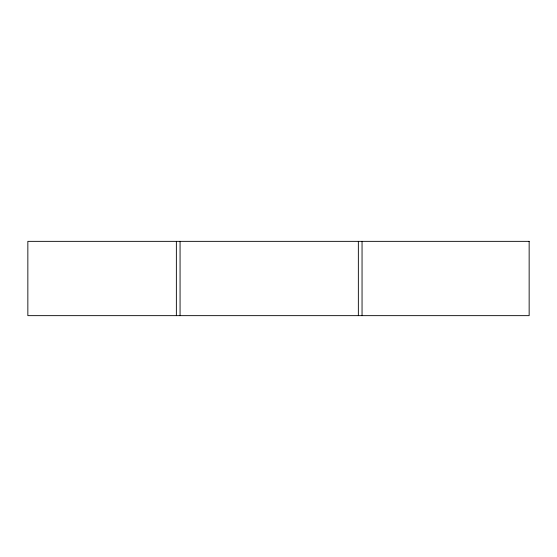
<?xml version="1.0" encoding="UTF-8"?>
<svg xmlns="http://www.w3.org/2000/svg" width="557" height="557" viewBox="0 0 557 557"><rect width="100%" height="100%" fill="white"/><g stroke="black" fill="none" stroke-linecap="round" stroke-linejoin="round"><path stroke-width="0.84" d="M362.05 241.369L362.05 315.652M358.353 241.369L358.353 315.652M180.064 241.369L180.064 315.652M176.367 241.369L176.367 315.652M529.15 241.348L27.85 241.348L27.85 315.652L529.15 315.652L529.15 241.348"/></g></svg>
